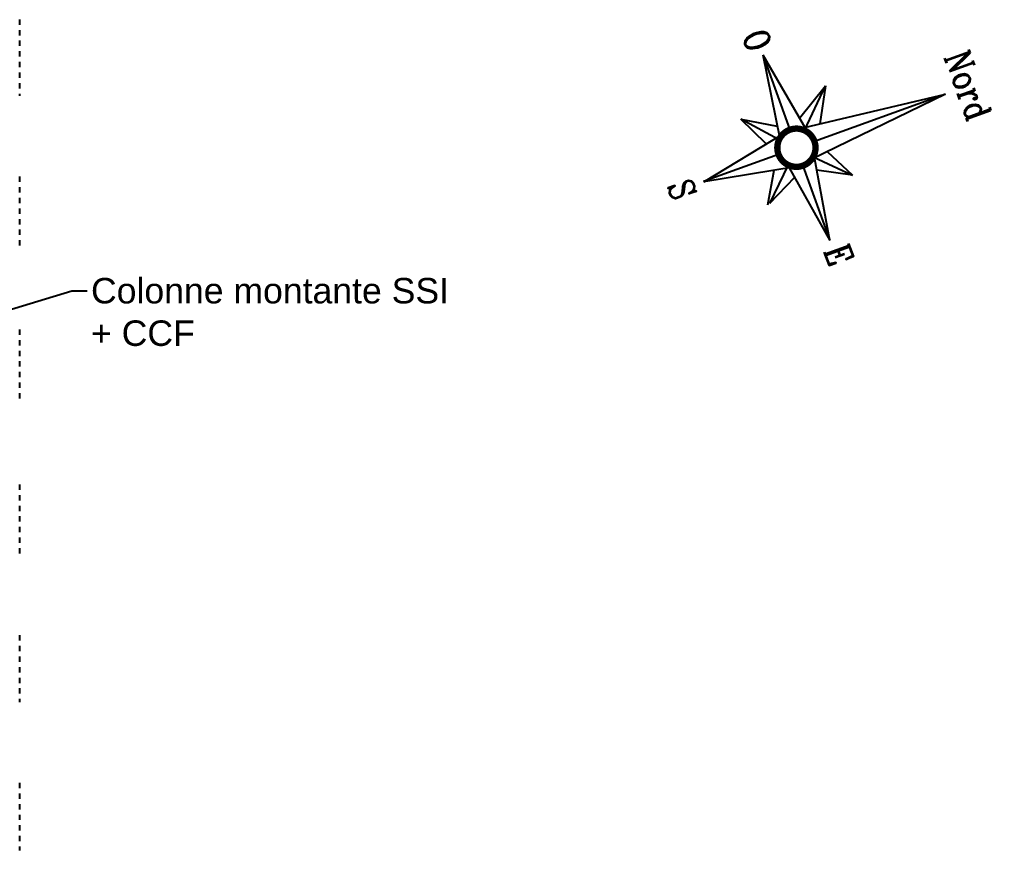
# Model space of a CAD drawing. Header units: millimetres. Extents: x -3.6 to 68.3, y -13.9 to 59.5.
# Drawn here: x 30.91 to 53.78, y 37.28 to 56.85 of the extents above; entities that cross this region are included whole.
import ezdxf
from ezdxf import colors
from ezdxf.entities.mleader import LeaderData, LeaderLine
from ezdxf.enums import TextEntityAlignment as Align
from ezdxf.math import Vec2, Vec3

# ---------------------------------------------------------------- set-up
doc = ezdxf.new("R2010")
doc.units = ezdxf.units.MM
doc.linetypes.add('CACHÉ', pattern=[0.25, 0.125, -0.125])
doc.linetypes.add('CONTINU', pattern=[0])
for name, color, linetype in [('003 murs porteurs', 7, 'Continuous'), ('007 Fenêtre', 7, 'Continuous'), ('PLAN05', 7, 'Continuous')]:
    doc.layers.add(name, color=color, linetype=linetype)
doc.styles.add('COMPLEX', font='COMPLEX')
doc.styles.get("Standard").update_dxf_attribs({"font": 'arial.ttf'})

# ---------------------------------------------------------------- blocks, each defined once
blk = doc.blocks.new('GEMETO-G8')
at = {"layer": 'PLAN05', "color": 7, "linetype": 'Continuous'}
for p, q in [((782.239, 5926.029), (786.262, 5919.109)), ((782.239, 5926.029), (783.823, 5918.163)), ((782.239, 5926.029), (784.785, 5918.981)), ((785.698, 5920.079), (788.148, 5923.106)), ((786.17, 5918.914), (788.148, 5923.106)), ((788.148, 5923.106), (787.609, 5919.538)), ((785.638, 5919.072), (799.442, 5922.335)), ((799.442, 5922.335), (786.846, 5916.221)), ((787.089, 5917.9), (799.433, 5922.36)), ((780.147, 5919.983), (783.593, 5919.307)), ((782.552, 5917.64), (780.147, 5919.983)), ((783.762, 5918.042), (780.147, 5919.983)), ((776.681, 5914.064), (784.241, 5918.669)), ((776.656, 5914.131), (783.704, 5916.677)), ((788.291, 5916.923), (790.665, 5914.693)), ((784.613, 5915.668), (782.846, 5912.043)), ((786.008, 5915.595), (788.554, 5908.548)), ((786.981, 5916.435), (790.665, 5914.693)), ((788.554, 5908.548), (787.102, 5916.378)), ((785.278, 5915.492), (776.681, 5914.064)), ((782.712, 5911.907), (783.314, 5915.166)), ((784.703, 5915.397), (788.554, 5908.548)), ((790.665, 5914.693), (787.323, 5915.184)), ((785.221, 5914.474), (782.846, 5912.043))]:
    blk.add_line(p, q, dxfattribs=at)
at = {"layer": 'PLAN05', "color": 7, "linetype": 'Continuous', "const_width": 0.6}
blk.add_lwpolyline([(783.6, 5917.407, 1), (787.193, 5917.17, 1)], format="xyb", close=True, dxfattribs=at)
at = {"layer": 'PLAN05', "color": 7, "linetype": 'Continuous', "style": 'COMPLEX', "width": 0.8}
blk.add_text('O', height=2.4, rotation=289.8655, dxfattribs=at).set_placement((780.87, 5926.151), align=Align.RIGHT)
for s, p in [('Nord', (800.439, 5922.729)), ('S', (773.494, 5912.934))]:
    blk.add_text(s, height=2.4, rotation=289.8655, dxfattribs=at).set_placement(p, align=Align.CENTER)
blk.add_text('E', height=2.4, rotation=289.8655, dxfattribs=at).set_placement((787.969, 5907.612))

msp = doc.modelspace()

# ---------------------------------------------------------------- linework, layer by layer
at = {"layer": '003 murs porteurs', "color": 8, "linetype": 'CACHÉ'}
for p, q in [((30.905, 45.9), (30.905, 44.249)), ((30.905, 42.35), (30.905, 40.775)), ((30.905, 38.875), (30.905, 37.28))]:
    msp.add_line(p, q, dxfattribs=at)
at = {"layer": '007 Fenêtre', "color": 8, "linetype": 'CACHÉ'}
for p, q in [((30.905, 56.85), (30.905, 55.05)), ((30.905, 53.15), (30.905, 51.449)), ((30.905, 49.55), (30.905, 47.8))]:
    msp.add_line(p, q, dxfattribs=at)

# ---------------------------------------------------------------- block references
at = {"layer": 'DEFPOINTS', "color": 8, "xscale": 0.25, "yscale": 0.25, "zscale": 0.25}
msp.add_blockref('GEMETO-G8', (-147.142, -1425.493), dxfattribs=at)

# ---------------------------------------------------------------- leaders
at = {"color": 8, "linetype": 'CONTINU'}
ml = msp.add_multileader_mtext('Standard', dxfattribs=at)
ml.set_content('Colonne montante SSI\\P+ CCF', color=8)
ml.set_leader_properties()
ml.build(insert=Vec2(0, 0))
ml.multileader.update_dxf_attribs({"text_right_attachment_type": 2, "dogleg_length": 0.36, "arrow_head_size": 0.2})
ctx = ml.context
ctx.base_point, ctx.char_height, ctx.arrow_head_size, ctx.landing_gap_size, ctx.plane_origin = Vec3(32.501, 50.458), 0.6, 0.2, 0.09, Vec3(29.947, 62.147)
ctx.right_attachment = 2
notes = []
notes.append((ctx, [(0, (1, 1, 0), (32.141, 50.458), (1, 0), 0.36, [(0, [(15.678, 45.468)], 0, [])])]))
ctx.mtext.insert, ctx.mtext.width, ctx.mtext.defined_height, ctx.mtext.flow_direction = Vec3(32.591, 50.763), 9.88595, 2.695, 5
for ctx, leaders in notes:
    for number, flags, end, landing, length, lines in leaders:
        leader = LeaderData()
        leader.index, (leader.has_last_leader_line, leader.has_dogleg_vector, leader.attachment_direction) = number, flags
        leader.last_leader_point, leader.dogleg_vector, leader.dogleg_length = Vec3(end), Vec3(landing), length
        for number, points, colour, breaks in lines:
            line = LeaderLine()
            line.index, line.vertices, line.color, line.breaks = number, Vec3.list(points), colors.encode_raw_color(colour), breaks
            leader.lines.append(line)
        ctx.leaders.append(leader)

doc.saveas('drawing.dxf')
